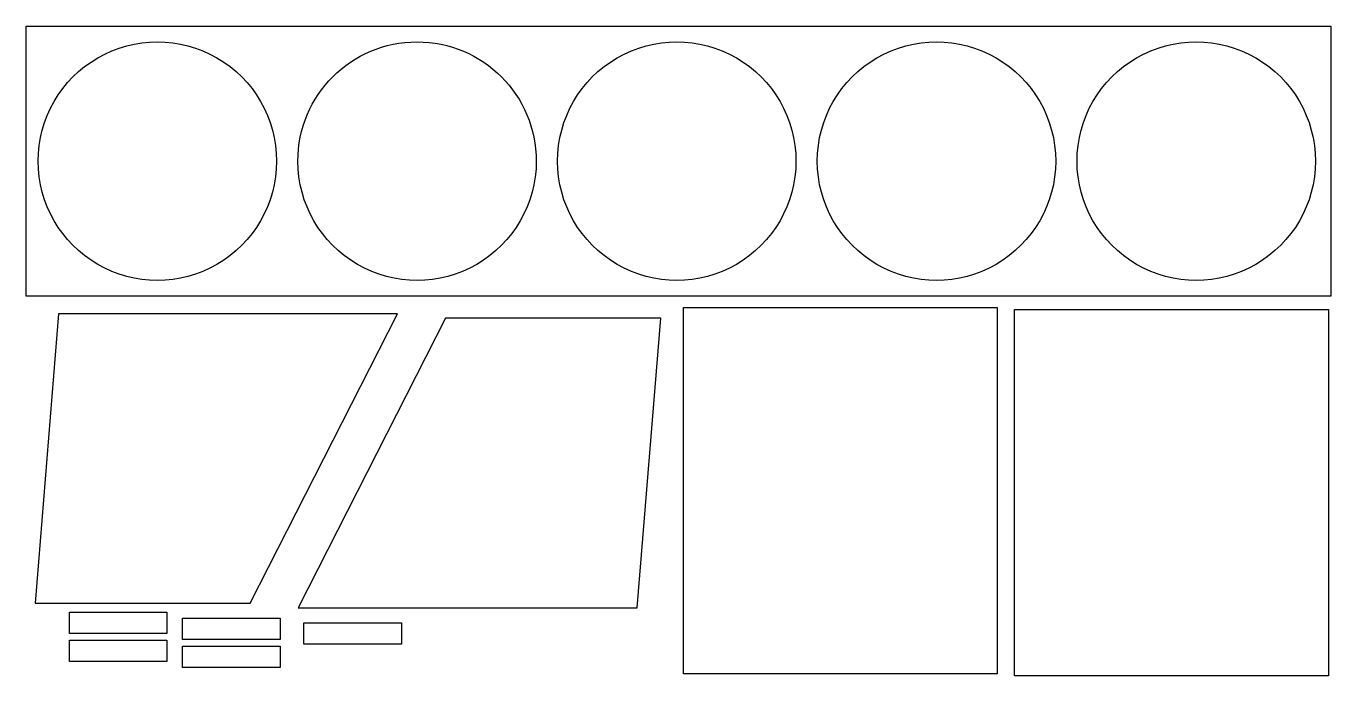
# Model space of a CAD drawing. Extents: x 10 to 1688, y 283 to 1118.
import ezdxf

# ---------------------------------------------------------------- set-up
doc = ezdxf.new("R2010")
doc.units = 0
doc.layers.add('Layer_1', color=7, linetype='CONTINUOUS')

msp = doc.modelspace()

# ---------------------------------------------------------------- linework, layer by layer
at = {"layer": 'Layer_1', "color": 7}
for points in [[(10.159841, 1117.663013), (1687.757601, 1117.663013), (1687.757601, 770.664796), (10.159841, 770.664796)], [(332.200386, 944.163917)], [(666.107388, 944.163917)], [(1000.014276, 944.163917)], [(1333.921221, 944.163917)], [(1667.828279, 944.163917)], [(855.359315, 755.96282), (1258.840037, 755.96282), (1258.840037, 285.235316), (855.359315, 285.235316)], [(21.674123, 376.022928), (298.262266, 376.022928), (487.76709, 748.117148), (51.847861, 748.117148)], [(826.039717, 742.485354), (549.451525, 742.485354), (359.94668, 370.391201), (795.865979, 370.391201)], [(1281.134889, 753.506341), (1684.615611, 753.506341), (1684.615611, 282.778837), (1281.134889, 282.778837)], [(191.310403, 337.267219), (65.903037, 337.267219), (65.903037, 364.751873), (191.310403, 364.751873)], [(336.810416, 329.481808), (211.403049, 329.481808), (211.403049, 356.966462), (336.810416, 356.966462)], [(492.854032, 323.406454), (367.446665, 323.406454), (367.446665, 350.891108), (492.854032, 350.891108)], [(191.310403, 301.172117), (65.903037, 301.172117), (65.903037, 328.656771), (191.310403, 328.656771)], [(336.810416, 293.386706), (211.403049, 293.386706), (211.403049, 320.87136), (336.810416, 320.87136)]]:
    msp.add_lwpolyline(points, close=True, dxfattribs=at)
for points in [[(102.314405, 1076.88865), (149.732385, 1104.265433), (208.153746, 1104.265433), (255.571726, 1076.88865)], [(359.592746, 944.163917), (359.592748, 1028.805596), (428.208387, 1097.421234), (512.850067, 1097.421234)], [(512.850067, 1097.421234), (597.491747, 1097.421234), (666.107386, 1028.805596), (666.107388, 944.163917)], [(770.128295, 1076.88865), (817.546275, 1104.265433), (875.967636, 1104.265433), (923.385616, 1076.88865)], [(1104.03524, 1076.88865), (1151.45322, 1104.265433), (1209.87458, 1104.265433), (1257.29256, 1076.88865)], [(1437.942298, 1076.88865), (1485.360278, 1104.265433), (1543.781639, 1104.265433), (1591.199619, 1076.88865)], [(25.685745, 944.163917), (25.685745, 998.917484), (54.896425, 1049.511866), (102.314405, 1076.88865)], [(255.571726, 1076.88865), (302.989706, 1049.511866), (332.200386, 998.917484), (332.200386, 944.163917)], [(693.499635, 944.163917), (693.499635, 998.917484), (722.710315, 1049.511866), (770.128295, 1076.88865)], [(923.385616, 1076.88865), (970.803596, 1049.511866), (1000.014276, 998.917484), (1000.014276, 944.163917)], [(1027.40658, 944.163917), (1027.40658, 998.917484), (1056.61726, 1049.511866), (1104.03524, 1076.88865)], [(1257.29256, 1076.88865), (1304.710541, 1049.511866), (1333.921221, 998.917484), (1333.921221, 944.163917)], [(1361.313638, 944.163917), (1361.313638, 998.917484), (1390.524318, 1049.511866), (1437.942298, 1076.88865)], [(1591.199619, 1076.88865), (1638.617599, 1049.511866), (1667.828279, 998.917484), (1667.828279, 944.163917)], [(102.314405, 811.439184), (54.896425, 838.815967), (25.685745, 889.410349), (25.685745, 944.163917)], [(332.200386, 944.163917), (332.200386, 889.410349), (302.989706, 838.815967), (255.571726, 811.439184)], [(436.221407, 811.439184), (388.803427, 838.815967), (359.592746, 889.410349), (359.592746, 944.163917)], [(666.107388, 944.163917), (666.107388, 889.410349), (636.896707, 838.815967), (589.478727, 811.439184)], [(770.128295, 811.439184), (722.710315, 838.815967), (693.499635, 889.410349), (693.499635, 944.163917)], [(1000.014276, 944.163917), (1000.014276, 889.410349), (970.803596, 838.815967), (923.385616, 811.439184)], [(1104.03524, 811.439184), (1056.61726, 838.815967), (1027.40658, 889.410349), (1027.40658, 944.163917)], [(1333.921221, 944.163917), (1333.921221, 889.410349), (1304.710541, 838.815967), (1257.29256, 811.439184)], [(1437.942298, 811.439184), (1390.524318, 838.815967), (1361.313638, 889.410349), (1361.313638, 944.163917)], [(1667.828279, 944.163917), (1667.828279, 889.410349), (1638.617599, 838.815967), (1591.199619, 811.439184)], [(255.571726, 811.439184), (208.153746, 784.0624), (149.732385, 784.0624), (102.314405, 811.439184)], [(589.478727, 811.439184), (542.060747, 784.0624), (483.639387, 784.0624), (436.221407, 811.439184)], [(923.385616, 811.439184), (875.967636, 784.0624), (817.546275, 784.0624), (770.128295, 811.439184)], [(1257.29256, 811.439184), (1209.87458, 784.0624), (1151.45322, 784.0624), (1104.03524, 811.439184)], [(1591.199619, 811.439184), (1543.781639, 784.0624), (1485.360278, 784.0624), (1437.942298, 811.439184)]]:
    msp.add_open_spline(points, degree=3, dxfattribs=at)

doc.saveas('drawing.dxf')
